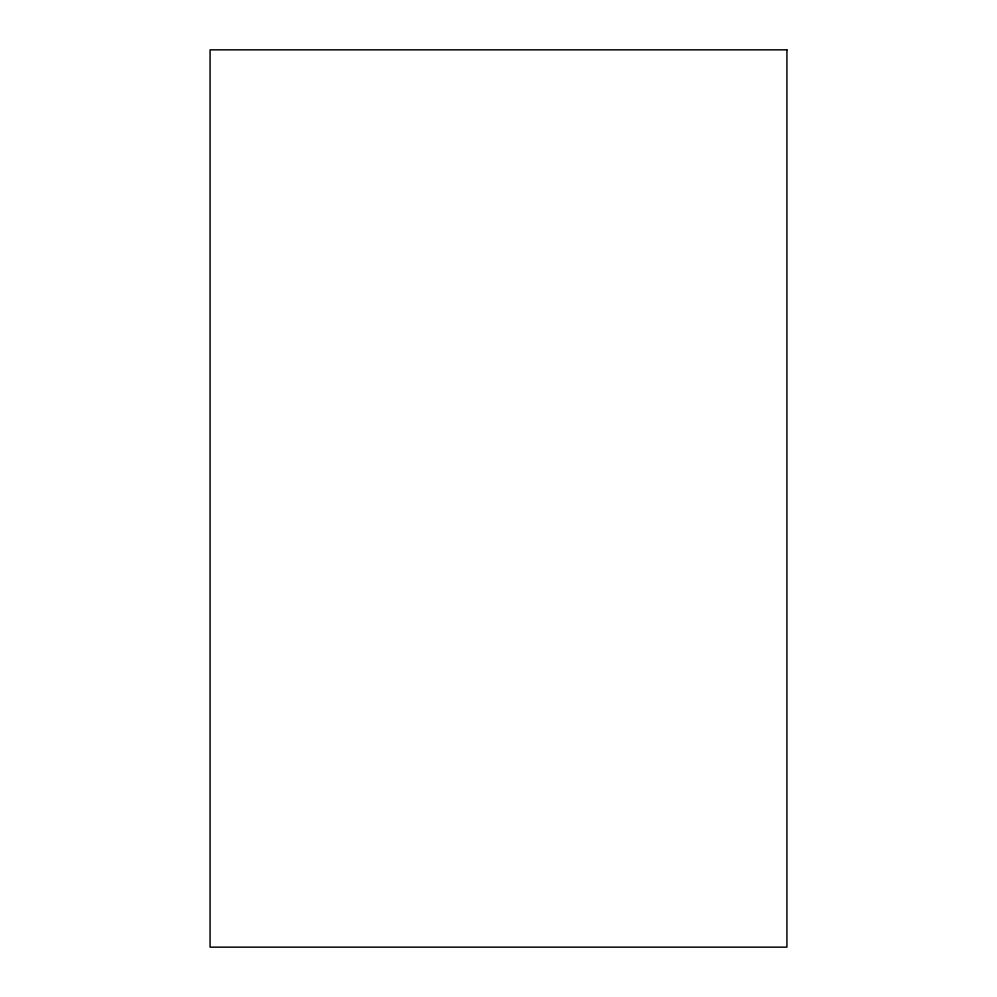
<?xml version="1.0" encoding="UTF-8"?>
<svg xmlns="http://www.w3.org/2000/svg" width="997" height="997" viewBox="0 0 997 997"><rect width="100%" height="100%" fill="white"/><g stroke="black" fill="none" stroke-linecap="round" stroke-linejoin="round"><path stroke-width="1.5" d="M786.92 49.85L210.08 49.85L210.08 947.15L786.92 947.15L786.92 49.85"/></g></svg>
